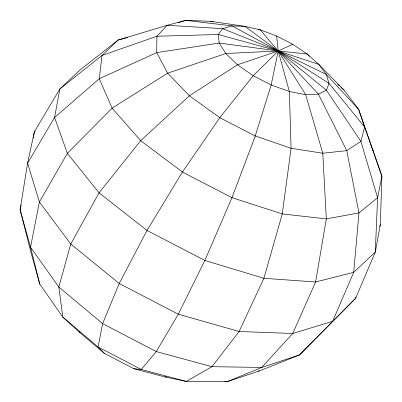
<?xml version="1.0" encoding="UTF-8"?>
<svg xmlns="http://www.w3.org/2000/svg" width="402" height="402" viewBox="0 0 402 402"><rect width="100%" height="100%" fill="white"/><g stroke="black" fill="none" stroke-linecap="round" stroke-linejoin="round"><path stroke-width="0.6" d="M380.307 224.758L381.9 176.101L358.619 109.359L344.112 90.179L318.746 64.345L307.198 53.999L292.756 44.285L276.666 36.004L260.255 29.843L244.903 26.346L210.311 21.296L185.769 20.346L167.207 25.296L118.128 40.029L80.284 69.747L59.878 88.932L34.361 131.801L27.602 163.162L20.1 209.779L30.909 252.18L39.763 284.058L62.812 317.098L80.043 332.745L104.324 353.333L133.816 368.699L164.835 376.92L186.297 381.413L227.281 381.654L259.315 370.961L299.525 354.926L355.654 298.244L375.297 252.054L380.307 224.758L379.573 226.467M33.351 137.976L33.552 136.74M33.753 135.504L34.361 131.801L35.245 130.931M355.901 297.018L355.654 298.244L299.525 354.926L261.722 367.433L227.281 381.654L224.824 381.327M21.13 204.914L20.1 209.779L30.542 247.23L39.763 284.058M292.756 44.285L278.209 50.979L237.497 64.802L189.382 95.787L140.68 140.675L99.073 192.829L70.777 244.029L58.818 286.988L62.812 317.098L98.078 346.981L104.324 353.333M178.011 22.713L185.769 20.346L231.974 25.894L244.903 26.346L278.209 50.979L326.399 90.204L360.911 141.398L377.594 197.739L375.297 252.054L353.71 272.32L332.605 321.344L292.721 333.489L239.115 331.494L178.312 314.218L119.218 283.5L70.777 244.029L39.396 201.975L27.602 163.162L54.571 117.469L99.284 78.727L156.71 52.632L219.201 43.049L278.209 50.979L307.198 53.999L309.319 56.31M127.751 37.441L118.128 40.029L101.997 55.461L59.878 88.932L54.571 117.469L67.37 153.373L99.073 192.829L147.011 230.462L204.854 260.466L263.913 278.3L315.605 281.988L353.71 272.32L358.976 212.899L346.755 150.649L318.429 94.158L278.209 50.979L260.255 29.843L258.391 29.658M164.835 376.92L166.704 376.935M258.064 370.925L259.315 370.961M133.816 368.699L141.208 369.453L186.297 381.413L211.97 366.684L239.115 331.494L263.913 278.3L282.259 213.919L291.083 148.283L289.35 91.52L278.209 50.979L276.666 36.004M210.311 21.296L213.306 21.974M337.655 84.37L339.499 86.028M340.881 87.274L344.112 90.179M372.473 149.765L373.212 150.765M78.983 331.238L80.043 332.745M156.896 36.235L156.71 52.632L167.659 73.194L189.382 95.787L219.799 117.675L255.24 135.971L291.083 148.283L322.781 153.232L346.755 150.649L360.911 141.398L364.669 127.032L358.619 109.359L326.303 74.445L318.746 64.345L278.209 50.979L218.246 34.512L156.896 36.235L101.997 55.461L99.284 78.727L112.113 108.158L140.68 140.675L182.423 172.036L231.974 197.678L282.259 213.919L326.318 218.909L358.976 212.899L377.594 197.739L381.9 176.101L364.669 127.032L329.022 83.37L278.209 50.979L231.974 25.894L222.738 28.653L167.207 25.296L156.896 36.235M326.318 218.909L315.605 281.988L292.721 333.489L261.722 367.433L211.97 366.684L156.288 351.564L102.616 323.62L58.818 286.988L30.542 247.23L39.396 201.975L67.37 153.373L112.113 108.158L167.659 73.194L225.778 53.501L278.209 50.979L326.303 74.445L329.022 83.37L326.399 90.204L318.429 94.158L305.681 94.666L289.35 91.52L271.174 84.973L253.205 75.712L237.497 64.802L225.778 53.501L219.201 43.049L218.246 34.512L222.738 28.653L278.209 50.979L305.681 94.666L322.781 153.232L326.318 218.909M102.616 323.62L98.078 346.981L141.208 369.453L156.288 351.564L178.312 314.218L204.854 260.466L231.974 197.678L255.24 135.971L271.174 84.973L278.209 50.979L253.205 75.712L219.799 117.675L182.423 172.036L147.011 230.462L119.218 283.5L102.616 323.62"/></g></svg>
